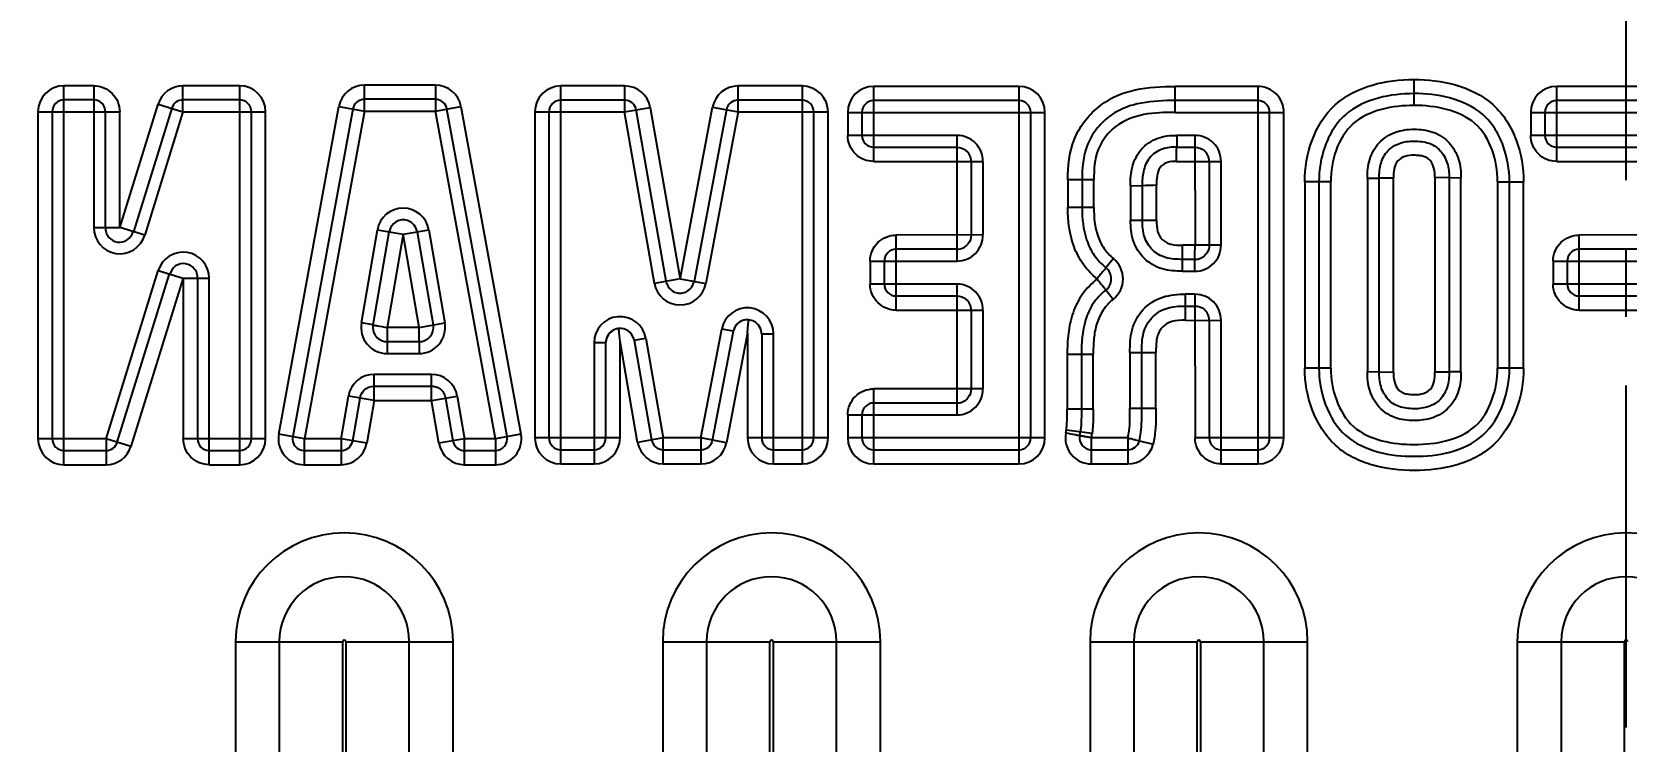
# Model space of a CAD drawing. Header units: millimetres. Extents: x -941 to 1421, y -11614 to -3210.
# Drawn here: x -58.6 to 8.9, y -5944.4 to -5914.4 of the extents above; entities that cross this region are included whole.
import ezdxf

# ---------------------------------------------------------------- set-up
doc = ezdxf.new("R2010")
doc.units = ezdxf.units.MM
doc.header["$LTSCALE"] = 16.335
doc.header["$PDMODE"] = 3
doc.header["$PDSIZE"] = 0.3125
doc.linetypes.add('CENTER', pattern=[0.6, 0.375, -0.075, 0.075, -0.075])
doc.linetypes.add('HIDDEN', pattern=[0.2, 0.1, -0.1])
doc.layers.get('0').update_dxf_attribs({"linetype": 'CONTINUOUS'})
doc.layers.get('Defpoints').update_dxf_attribs({"linetype": 'CONTINUOUS'})
doc.layers.add('DEFAULT_2', color=8, linetype='HIDDEN')
doc.styles.get("Standard").update_dxf_attribs({"font": 'txt', "width": 0.8})
doc.dimstyles.new('ISO-25', dxfattribs={"dimtxt": 8, "dimasz": 6, "dimexe": 0, "dimexo": 0, "dimgap": 0, "dimtad": 1, "dimdsep": 46, "dimtxsty": 'Standard', "dimcen": 0, "dimclrd": 4, "dimclre": 4, "dimclrt": 6, "dimazin": 0, "dimtfac": 1, "dimtofl": 0, "dimtmove": 0, "dimatfit": 3, "dimfxl": 0, "dimarcsym": 0})

# ---------------------------------------------------------------- blocks, each defined once
blk = doc.blocks.new('*D689')
at = {"color": 4, "lineweight": -2}
blk.add_line((8.896, -5804.447), (8.896, -5788.745), dxfattribs=at)
at = {"layer": 'Defpoints', "color": 0}
for p in [(8.896, -5791.145), (8.896, -5804.447), (8.896, -5985.468)]:
    blk.add_point(p, dxfattribs=at)
at = {"color": 6, "insert": (5.896, -5789.945), "char_height": 6, "attachment_point": 5, "rotation": 90}
blk.add_mtext('0', dxfattribs=at)
blk = doc.blocks.new('*D712')
at = {"color": 4, "lineweight": -2}
blk.add_line((-171.504, -5933.468), (-242.241, -5933.468), dxfattribs=at)
at = {"layer": 'Defpoints', "color": 0}
for p in [(-234.241, -5933.468), (-171.504, -5933.468), (8.896, -5985.468)]:
    blk.add_point(p, dxfattribs=at)
at = {"color": 6, "insert": (-238.241, -5930.468), "char_height": 6, "attachment_point": 5}
blk.add_mtext('52', dxfattribs=at)
blk = doc.blocks.new('*D713')
at = {"color": 4, "lineweight": -2}
blk.add_line((-171.504, -5894.463), (-240.641, -5894.463), dxfattribs=at)
at = {"layer": 'Defpoints', "color": 0}
for p in [(-234.241, -5894.463), (-171.504, -5894.463), (8.896, -5985.468)]:
    blk.add_point(p, dxfattribs=at)
at = {"color": 6, "insert": (-237.441, -5891.463), "char_height": 6, "attachment_point": 5}
blk.add_mtext('91', dxfattribs=at)
blk = doc.blocks.new('*D714')
at = {"color": 4, "lineweight": -2}
for p, q in [((-210.241, -5880.468), (-222.241, -5883.468)), ((-186.418, -5880.468), (-210.241, -5880.468)), ((-222.241, -5883.468), (-244.641, -5883.468))]:
    blk.add_line(p, q, dxfattribs=at)
at = {"layer": 'Defpoints', "color": 0}
for p in [(-186.418, -5880.468), (-234.241, -5883.468), (8.896, -5985.468)]:
    blk.add_point(p, dxfattribs=at)
at = {"color": 6, "insert": (-239.441, -5880.468), "char_height": 6, "attachment_point": 5}
blk.add_mtext('105', dxfattribs=at)
blk = doc.blocks.new('*D715')
at = {"color": 4, "lineweight": -2}
for p, q in [((-222.241, -5854.716), (-245.441, -5854.716)), ((-210.241, -5858.468), (-222.241, -5854.716)), ((4.496, -5858.468), (-210.241, -5858.468))]:
    blk.add_line(p, q, dxfattribs=at)
at = {"layer": 'Defpoints', "color": 0}
for p in [(-234.241, -5854.716), (4.496, -5858.468), (8.896, -5985.468)]:
    blk.add_point(p, dxfattribs=at)
at = {"color": 6, "insert": (-239.841, -5851.716), "char_height": 6, "attachment_point": 5}
blk.add_mtext('127', dxfattribs=at)
blk = doc.blocks.new('*D716')
at = {"color": 4, "lineweight": -2}
blk.add_line((-199.503, -5825.468), (-244.641, -5825.468), dxfattribs=at)
at = {"layer": 'Defpoints', "color": 0}
for p in [(-234.241, -5825.468), (-199.503, -5825.468), (8.896, -5985.468)]:
    blk.add_point(p, dxfattribs=at)
at = {"color": 6, "insert": (-239.441, -5822.468), "char_height": 6, "attachment_point": 5}
blk.add_mtext('160', dxfattribs=at)
blk = doc.blocks.new('*D705')
at = {"color": 4, "lineweight": -2}
blk.add_line((-31.104, -5854.068), (-31.104, -5783.945), dxfattribs=at)
at = {"layer": 'Defpoints', "color": 0}
for p in [(-31.104, -5791.145), (-31.104, -5854.068), (8.896, -5985.468)]:
    blk.add_point(p, dxfattribs=at)
at = {"color": 6, "insert": (-34.104, -5787.545), "char_height": 6, "attachment_point": 5, "rotation": 90}
blk.add_mtext('40', dxfattribs=at)
blk = doc.blocks.new('*D706')
at = {"color": 4, "lineweight": -2}
blk.add_line((-71.104, -5854.068), (-71.104, -5783.945), dxfattribs=at)
at = {"layer": 'Defpoints', "color": 0}
for p in [(-71.104, -5791.145), (-71.104, -5854.068), (8.896, -5985.468)]:
    blk.add_point(p, dxfattribs=at)
at = {"color": 6, "insert": (-74.104, -5787.545), "char_height": 6, "attachment_point": 5, "rotation": 90}
blk.add_mtext('80', dxfattribs=at)
blk = doc.blocks.new('*D707')
at = {"color": 4, "lineweight": -2}
blk.add_line((-141.104, -5854.163), (-141.104, -5780.745), dxfattribs=at)
at = {"layer": 'Defpoints', "color": 0}
for p in [(-141.104, -5791.145), (-141.104, -5854.163), (8.896, -5985.468)]:
    blk.add_point(p, dxfattribs=at)
at = {"color": 6, "insert": (-144.104, -5785.945), "char_height": 6, "attachment_point": 5, "rotation": 90}
blk.add_mtext('150', dxfattribs=at)
blk = doc.blocks.new('*D708')
at = {"color": 4, "lineweight": -2}
for p, q in [((-168.604, -5803.145), (-168.604, -5779.945)), ((-167.104, -5815.145), (-168.604, -5803.145)), ((-167.104, -5971.068), (-167.104, -5815.145))]:
    blk.add_line(p, q, dxfattribs=at)
at = {"layer": 'Defpoints', "color": 0}
for p in [(-168.604, -5791.145), (-167.104, -5971.068), (8.896, -5985.468)]:
    blk.add_point(p, dxfattribs=at)
at = {"color": 6, "insert": (-171.604, -5785.545), "char_height": 6, "attachment_point": 5, "rotation": 90}
blk.add_mtext('176', dxfattribs=at)
blk = doc.blocks.new('*D709')
at = {"color": 4, "lineweight": -2}
blk.add_line((-196.104, -5822.298), (-196.104, -5779.145), dxfattribs=at)
at = {"layer": 'Defpoints', "color": 0}
for p in [(-196.104, -5791.145), (-196.104, -5822.298), (8.896, -5985.468)]:
    blk.add_point(p, dxfattribs=at)
at = {"color": 6, "insert": (-199.104, -5785.145), "char_height": 6, "attachment_point": 5, "rotation": 90}
blk.add_mtext('205', dxfattribs=at)
blk = doc.blocks.new('*D845')
at = {"color": 4, "lineweight": -2}
blk.add_line((124.471, -5864.313), (270.119, -5864.313), dxfattribs=at)
at = {"layer": 'Defpoints', "color": 0}
for p in [(124.471, -5864.313), (250.919, -5864.313), (8.896, -5985.468)]:
    blk.add_point(p, dxfattribs=at)
at = {"color": 6, "insert": (260.519, -5861.313), "char_height": 6, "attachment_point": 5}
blk.add_mtext('121.16', dxfattribs=at)
blk = doc.blocks.new('*D846')
at = {"color": 4, "lineweight": -2}
blk.add_line((124.471, -5863.702), (124.471, -5771.834), dxfattribs=at)
at = {"layer": 'Defpoints', "color": 0}
for p in [(124.471, -5792.634), (124.471, -5863.702), (8.896, -5985.468)]:
    blk.add_point(p, dxfattribs=at)
at = {"color": 6, "insert": (121.471, -5782.234), "char_height": 6, "attachment_point": 5, "rotation": 90}
blk.add_mtext('115.58', dxfattribs=at)
blk = doc.blocks.new('*D847')
at = {"color": 4, "lineweight": -2}
blk.add_line((-106.679, -5864.313), (-252.327, -5864.313), dxfattribs=at)
at = {"layer": 'Defpoints', "color": 0}
for p in [(-233.127, -5864.313), (-106.679, -5864.313), (8.896, -5985.468)]:
    blk.add_point(p, dxfattribs=at)
at = {"color": 6, "insert": (-242.727, -5861.313), "char_height": 6, "attachment_point": 5}
blk.add_mtext('121.16', dxfattribs=at)
blk = doc.blocks.new('*D848')
at = {"color": 4, "lineweight": -2}
blk.add_line((-106.679, -5863.702), (-106.679, -5771.834), dxfattribs=at)
at = {"layer": 'Defpoints', "color": 0}
for p in [(-106.679, -5792.634), (-106.679, -5863.702), (8.896, -5985.468)]:
    blk.add_point(p, dxfattribs=at)
at = {"color": 6, "insert": (-109.679, -5782.234), "char_height": 6, "attachment_point": 5, "rotation": 90}
blk.add_mtext('115.58', dxfattribs=at)

msp = doc.modelspace()

# ---------------------------------------------------------------- linework, layer by layer
at = {"color": 1, "linetype": 'CENTER', "ltscale": 2.363514}
msp.add_line((8.896, -6175.468), (8.896, -5795.468), dxfattribs=at)
at = {"color": 7, "linetype": 'Continuous'}
for p, q in [((-57.241, -5932.699), (-57.241, -5916.66)), ((-55.983, -5916.66), (-57.241, -5916.66)), ((-55.983, -5916.66), (-55.983, -5922.662)), ((-52.202, -5917.761), (-52.202, -5916.66)), ((-49.807, -5916.66), (-52.202, -5916.66)), ((-49.807, -5916.66), (-49.807, -5932.699)), ((-44.519, -5917.735), (-44.519, -5916.634)), ((-41.518, -5916.634), (-44.519, -5916.634)), ((-41.518, -5916.634), (-41.518, -5917.735)), ((-36.206, -5932.664), (-36.206, -5916.669)), ((-33.503, -5916.669), (-36.206, -5916.669)), ((-33.503, -5916.669), (-33.503, -5917.77)), ((-28.703, -5917.77), (-28.703, -5916.669)), ((-25.993, -5916.669), (-28.703, -5916.669)), ((-25.993, -5916.669), (-25.993, -5932.664)), ((-0.089, -5916.392), (-0.087, -5917.493)), ((-55.983, -5917.261), (-57.241, -5917.261)), ((-49.807, -5917.261), (-52.202, -5917.261)), ((-41.518, -5917.235), (-44.519, -5917.235)), ((-33.503, -5917.269), (-36.206, -5917.269)), ((-25.993, -5917.269), (-28.703, -5917.269)), ((-22.959, -5919.862), (-22.959, -5916.686)), ((-16.809, -5916.686), (-22.959, -5916.686)), ((-16.809, -5917.287), (-22.959, -5917.287)), ((-16.809, -5916.686), (-16.809, -5932.664)), ((-10.199, -5917.787), (-10.199, -5916.686)), ((-6.698, -5916.686), (-10.199, -5916.686)), ((-6.697, -5917.287), (-10.199, -5917.287)), ((-6.697, -5916.686), (-6.697, -5932.664)), ((5.956, -5919.862), (5.956, -5916.686)), ((12.107, -5916.686), (5.956, -5916.686)), ((12.107, -5917.287), (5.956, -5917.287)), ((-58.342, -5917.761), (-58.342, -5931.598)), ((-58.342, -5917.761), (-54.882, -5917.761)), ((-57.741, -5917.761), (-57.741, -5931.598)), ((-55.482, -5922.662), (-55.482, -5917.761)), ((-54.88, -5922.675), (-53.253, -5917.435)), ((-54.88, -5922.675), (-54.88, -5917.769)), ((-52.68, -5917.613), (-54.299, -5922.841)), ((-52.202, -5917.761), (-53.821, -5922.989)), ((-53.253, -5917.435), (-52.202, -5917.761)), ((-52.202, -5917.761), (-48.706, -5917.761)), ((-49.307, -5931.598), (-49.307, -5917.761)), ((-48.706, -5931.598), (-48.706, -5917.761)), ((-48.146, -5931.399), (-45.601, -5917.536)), ((-45.011, -5917.645), (-47.555, -5931.508)), ((-44.519, -5917.735), (-47.063, -5931.598)), ((-45.601, -5917.536), (-44.519, -5917.735)), ((-44.519, -5917.735), (-41.518, -5917.735)), ((-41.518, -5917.735), (-40.436, -5917.537)), ((-38.975, -5931.598), (-41.518, -5917.735)), ((-38.483, -5931.508), (-41.026, -5917.645)), ((-40.436, -5917.537), (-37.892, -5931.399)), ((-37.307, -5917.77), (-37.307, -5931.563)), ((-37.307, -5917.77), (-33.503, -5917.77)), ((-36.707, -5917.77), (-36.707, -5931.563)), ((-33.503, -5917.77), (-32.418, -5917.581)), ((-32.242, -5925.022), (-33.503, -5917.77)), ((-31.748, -5924.936), (-33.01, -5917.684)), ((-32.418, -5917.581), (-31.153, -5924.839)), ((-31.153, -5924.839), (-29.785, -5917.567)), ((-29.195, -5917.677), (-30.559, -5924.944)), ((-28.703, -5917.77), (-30.067, -5925.036)), ((-29.785, -5917.567), (-28.703, -5917.77)), ((-28.703, -5917.77), (-24.892, -5917.77)), ((-25.492, -5931.563), (-25.492, -5917.77)), ((-24.892, -5931.563), (-24.892, -5917.77)), ((-24.06, -5917.787), (-24.06, -5918.761)), ((-24.06, -5917.787), (-15.708, -5917.787)), ((-23.46, -5917.787), (-23.46, -5918.761)), ((-16.309, -5931.563), (-16.309, -5917.787)), ((-15.708, -5931.563), (-15.708, -5917.787)), ((-10.199, -5917.787), (-5.597, -5917.787)), ((-6.197, -5931.563), (-6.197, -5917.787)), ((-5.597, -5931.563), (-5.597, -5917.787)), ((4.856, -5917.787), (4.856, -5918.761)), ((4.856, -5917.787), (13.208, -5917.787)), ((5.456, -5917.787), (5.456, -5918.761)), ((-19.437, -5918.761), (-24.06, -5918.761)), ((-22.959, -5919.262), (-19.437, -5919.262)), ((-19.437, -5918.761), (-19.437, -5924.081)), ((-10.131, -5919.262), (-9.357, -5919.262)), ((-9.357, -5918.761), (-10.119, -5918.761)), ((-9.357, -5918.761), (-9.354, -5923.405)), ((9.479, -5918.761), (4.856, -5918.761)), ((5.956, -5919.262), (9.479, -5919.262)), ((-22.953, -5919.864), (-18.331, -5919.867)), ((-18.832, -5919.867), (-18.832, -5922.976)), ((-18.331, -5922.976), (-18.331, -5919.867)), ((-10.148, -5919.862), (-8.251, -5919.867)), ((-8.751, -5919.867), (-8.751, -5923.403)), ((-8.251, -5923.402), (-8.251, -5919.867)), ((5.962, -5919.864), (10.585, -5919.867)), ((-14.74, -5920.643), (-14.74, -5921.816)), ((-13.639, -5920.643), (-14.74, -5920.643)), ((-14.139, -5920.643), (-14.139, -5921.816)), ((-13.639, -5921.816), (-13.639, -5920.643)), ((-2.056, -5920.573), (-2.056, -5928.756)), ((-1.556, -5928.764), (-1.556, -5920.566)), ((-0.955, -5928.782), (-0.955, -5920.56)), ((1.402, -5920.563), (0.801, -5920.545)), ((0.801, -5920.548), (0.801, -5928.781)), ((1.402, -5920.563), (1.402, -5928.776)), ((1.902, -5920.57), (1.402, -5920.563)), ((1.902, -5928.769), (1.902, -5920.57)), ((-12.085, -5920.893), (-11.585, -5920.878)), ((-12.085, -5920.893), (-12.085, -5922.349)), ((-11.585, -5922.349), (-11.585, -5920.878)), ((-10.985, -5922.349), (-10.985, -5920.857)), ((-4.71, -5920.727), (-4.71, -5928.612)), ((-3.61, -5920.727), (-4.71, -5920.727)), ((-4.11, -5920.727), (-4.11, -5928.612)), ((-3.61, -5928.612), (-3.61, -5920.727)), ((3.455, -5920.721), (3.455, -5928.607)), ((3.455, -5920.721), (4.556, -5920.721)), ((3.956, -5928.607), (3.956, -5920.721)), ((4.556, -5928.607), (4.556, -5920.721)), ((-13.639, -5921.816), (-14.74, -5921.816)), ((-55.983, -5922.662), (-54.879, -5922.662)), ((-53.821, -5922.989), (-54.876, -5922.662)), ((-12.085, -5922.349), (-10.985, -5922.349)), ((-44.65, -5926.699), (-43.973, -5922.757)), ((-44.157, -5926.784), (-43.48, -5922.842)), ((-43.973, -5922.757), (-42.885, -5922.944)), ((-42.884, -5922.937), (-43.563, -5926.888)), ((-42.205, -5926.888), (-42.884, -5922.937)), ((-42.883, -5922.944), (-41.794, -5922.757)), ((-42.288, -5922.842), (-41.611, -5926.784)), ((-41.794, -5922.757), (-41.117, -5926.699)), ((-22.009, -5926.157), (-22.009, -5922.981)), ((-18.331, -5922.976), (-22.003, -5922.979)), ((-9.885, -5924.508), (-9.886, -5923.407)), ((-8.251, -5923.403), (-9.354, -5923.403)), ((6.907, -5926.157), (6.907, -5922.981)), ((10.585, -5922.976), (6.912, -5922.979)), ((-23.11, -5924.081), (-23.11, -5925.056)), ((-23.11, -5924.081), (-19.437, -5924.081)), ((-22.51, -5924.081), (-22.51, -5925.056)), ((-19.437, -5923.581), (-22.009, -5923.581)), ((-12.812, -5923.971), (-13.127, -5924.36)), ((-9.357, -5924.008), (-9.885, -5924.008)), ((-9.357, -5924.508), (-9.357, -5924.008)), ((5.806, -5924.081), (5.806, -5925.056)), ((5.806, -5924.081), (9.479, -5924.081)), ((6.406, -5924.081), (6.406, -5925.056)), ((9.479, -5923.581), (6.907, -5923.581)), ((-55.461, -5931.598), (-53.251, -5924.478)), ((-54.983, -5931.746), (-52.773, -5924.626)), ((-53.251, -5924.478), (-52.196, -5924.805)), ((-9.885, -5924.508), (-9.357, -5924.508)), ((-52.192, -5924.793), (-54.41, -5931.924)), ((-52.194, -5924.806), (-51.09, -5924.806)), ((-52.192, -5924.793), (-52.192, -5931.59)), ((-51.59, -5924.806), (-51.59, -5931.598)), ((-51.09, -5932.699), (-51.09, -5924.806)), ((-31.154, -5924.833), (-32.242, -5925.022)), ((-31.152, -5924.833), (-30.067, -5925.036)), ((-19.437, -5925.056), (-23.11, -5925.056)), ((-19.437, -5925.056), (-19.437, -5930.589)), ((-12.826, -5925.703), (-13.134, -5925.308)), ((9.479, -5925.056), (5.806, -5925.056)), ((-22.009, -5925.556), (-19.437, -5925.556)), ((-9.762, -5926.583), (-9.762, -5925.482)), ((-9.357, -5925.482), (-9.762, -5925.482)), ((-9.762, -5925.983), (-9.357, -5925.983)), ((-9.357, -5925.482), (-9.353, -5931.558)), ((6.907, -5925.556), (9.479, -5925.556)), ((-44.157, -5926.784), (-44.65, -5926.699)), ((-42.205, -5926.886), (-41.117, -5926.699)), ((-28.303, -5927.117), (-28.268, -5926.748)), ((-28.268, -5926.748), (-28.251, -5926.565)), ((-22.003, -5926.158), (-18.331, -5926.161)), ((-18.832, -5926.161), (-18.832, -5929.484)), ((-18.331, -5929.484), (-18.331, -5926.161)), ((-9.762, -5926.584), (-8.251, -5926.588)), ((-8.751, -5926.588), (-8.751, -5931.563)), ((-8.251, -5932.664), (-8.251, -5926.588)), ((6.912, -5926.158), (10.585, -5926.161)), ((-42.205, -5926.888), (-43.563, -5926.888)), ((-43.56, -5926.888), (-43.56, -5927.991)), ((-33.731, -5927.115), (-33.747, -5926.933)), ((-33.699, -5927.481), (-33.731, -5927.115)), ((-33.099, -5927.43), (-32.606, -5927.344)), ((-33.099, -5927.43), (-32.363, -5931.649)), ((-32.606, -5927.344), (-31.87, -5931.563)), ((-30.272, -5931.563), (-29.393, -5926.958)), ((-29.78, -5931.657), (-28.902, -5927.052)), ((-28.902, -5927.052), (-29.393, -5926.958)), ((-28.303, -5927.117), (-29.19, -5931.77)), ((-28.303, -5927.117), (-28.303, -5931.563)), ((-27.702, -5927.165), (-27.702, -5931.563)), ((-27.702, -5927.165), (-27.202, -5927.165)), ((-27.202, -5932.664), (-27.202, -5927.165)), ((-42.207, -5927.491), (-43.56, -5927.491)), ((-43.56, -5927.991), (-42.207, -5927.991)), ((-42.207, -5927.491), (-42.207, -5927.991)), ((-34.8, -5927.534), (-34.8, -5932.664)), ((-34.3, -5927.534), (-34.8, -5927.534)), ((-34.3, -5931.563), (-34.3, -5927.534)), ((-33.699, -5931.563), (-33.699, -5927.481)), ((-32.955, -5931.753), (-33.699, -5927.481)), ((-14.765, -5928.025), (-14.765, -5930.343)), ((-14.765, -5928.025), (-13.664, -5928.025)), ((-14.164, -5928.025), (-14.164, -5930.343)), ((-13.664, -5930.343), (-13.664, -5928.025)), ((-12.11, -5927.948), (-12.11, -5930.308)), ((-12.11, -5927.948), (-11.009, -5927.948)), ((-11.61, -5930.308), (-11.61, -5927.948)), ((-11.009, -5930.308), (-11.009, -5927.948)), ((-3.61, -5928.612), (-4.71, -5928.612)), ((-2.056, -5928.756), (-1.556, -5928.764)), ((-1.556, -5928.764), (-0.955, -5928.784)), ((4.556, -5928.607), (3.455, -5928.607)), ((-44.11, -5929.976), (-44.11, -5928.873)), ((-41.682, -5928.873), (-44.11, -5928.873)), ((-44.11, -5929.373), (-41.682, -5929.373)), ((-41.682, -5929.976), (-41.682, -5928.873)), ((-22.959, -5932.664), (-22.959, -5929.488)), ((-18.331, -5929.484), (-22.953, -5929.487)), ((-45.51, -5931.598), (-45.2, -5929.792)), ((-44.113, -5929.978), (-45.2, -5929.792)), ((-45.016, -5931.683), (-44.707, -5929.876)), ((-44.112, -5929.976), (-44.425, -5931.784)), ((-44.112, -5929.976), (-41.68, -5929.976)), ((-41.367, -5931.784), (-41.68, -5929.976)), ((-41.679, -5929.978), (-40.592, -5929.792)), ((-41.085, -5929.876), (-40.776, -5931.683)), ((-40.592, -5929.792), (-40.282, -5931.598)), ((-19.437, -5930.089), (-22.959, -5930.089)), ((-24.06, -5930.589), (-24.06, -5931.563)), ((-24.06, -5930.589), (-19.437, -5930.589)), ((-23.46, -5930.589), (-23.46, -5931.563)), ((-13.664, -5930.343), (-14.765, -5930.343)), ((-12.11, -5930.308), (-11.009, -5930.308)), ((-47.063, -5931.598), (-48.146, -5931.399)), ((-37.892, -5931.399), (-38.975, -5931.598)), ((-13.715, -5931.379), (-14.806, -5931.23)), ((-55.461, -5931.598), (-58.342, -5931.598)), ((-57.241, -5932.098), (-55.461, -5932.098)), ((-55.461, -5931.598), (-55.461, -5932.699)), ((-54.41, -5931.924), (-55.461, -5931.598)), ((-48.706, -5931.598), (-52.191, -5931.598)), ((-51.09, -5932.098), (-49.807, -5932.098)), ((-47.063, -5932.699), (-47.063, -5931.598)), ((-45.51, -5931.598), (-47.063, -5931.598)), ((-47.063, -5932.098), (-45.51, -5932.098)), ((-45.51, -5931.598), (-45.51, -5932.699)), ((-44.425, -5931.784), (-45.51, -5931.598)), ((-40.282, -5931.598), (-41.367, -5931.784)), ((-40.282, -5932.699), (-40.282, -5931.598)), ((-38.975, -5931.598), (-40.282, -5931.598)), ((-40.282, -5932.098), (-38.975, -5932.098)), ((-38.975, -5931.598), (-38.975, -5932.699)), ((-33.699, -5931.563), (-37.307, -5931.563)), ((-36.206, -5932.064), (-34.8, -5932.064)), ((-31.87, -5931.563), (-32.955, -5931.753)), ((-31.87, -5932.664), (-31.87, -5931.563)), ((-30.272, -5931.563), (-31.87, -5931.563)), ((-31.87, -5932.064), (-30.272, -5932.064)), ((-30.272, -5931.563), (-30.272, -5932.664)), ((-29.19, -5931.77), (-30.272, -5931.563)), ((-24.892, -5931.563), (-28.303, -5931.563)), ((-27.202, -5932.064), (-25.993, -5932.064)), ((-15.708, -5931.563), (-24.06, -5931.563)), ((-22.959, -5932.064), (-16.809, -5932.064)), ((-13.745, -5932.664), (-13.745, -5931.563)), ((-12.198, -5931.563), (-13.745, -5931.563)), ((-13.745, -5932.064), (-12.198, -5932.064)), ((-12.198, -5931.563), (-12.198, -5932.664)), ((-11.712, -5931.685), (-11.13, -5931.832)), ((-5.597, -5931.563), (-9.352, -5931.563)), ((-8.251, -5932.064), (-6.697, -5932.064)), ((-57.241, -5932.699), (-55.461, -5932.699)), ((-51.09, -5932.699), (-49.807, -5932.699)), ((-47.063, -5932.699), (-45.51, -5932.699)), ((-40.282, -5932.699), (-38.975, -5932.699)), ((-36.206, -5932.664), (-34.8, -5932.664)), ((-31.87, -5932.664), (-30.272, -5932.664)), ((-27.202, -5932.664), (-25.993, -5932.664)), ((-22.959, -5932.664), (-16.809, -5932.664)), ((-13.745, -5932.664), (-12.198, -5932.664)), ((-8.251, -5932.664), (-6.697, -5932.664)), ((-49.98, -5940.19), (-49.98, -6037.675)), ((-49.98, -5940.19), (-45.441, -5940.19)), ((-48.127, -5940.19), (-48.127, -6037.675)), ((-45.441, -6037.675), (-45.441, -5940.19)), ((-45.307, -5940.19), (-45.307, -6037.675)), ((-45.307, -5940.19), (-40.768, -5940.19)), ((-42.621, -6037.675), (-42.621, -5940.19)), ((-40.768, -6037.675), (-40.768, -5940.19)), ((-31.89, -5940.19), (-31.89, -6037.675)), ((-31.89, -5940.19), (-27.351, -5940.19)), ((-30.037, -5940.19), (-30.037, -6037.675)), ((-27.351, -6037.675), (-27.351, -5940.19)), ((-27.217, -5940.19), (-27.217, -6037.675)), ((-27.217, -5940.19), (-22.678, -5940.19)), ((-24.531, -6037.675), (-24.531, -5940.19)), ((-22.678, -6037.675), (-22.678, -5940.19)), ((-13.8, -5940.19), (-13.8, -6037.675)), ((-13.8, -5940.19), (-9.261, -5940.19)), ((-11.947, -5940.19), (-11.947, -6037.675)), ((-9.261, -6037.675), (-9.261, -5940.19)), ((-9.127, -5940.19), (-9.127, -6037.675)), ((-9.127, -5940.19), (-4.588, -5940.19)), ((-6.441, -6037.675), (-6.441, -5940.19)), ((-4.588, -6037.675), (-4.588, -5940.19)), ((4.29, -5940.19), (4.29, -6037.675)), ((4.29, -5940.19), (8.829, -5940.19)), ((6.143, -5940.19), (6.143, -6037.675)), ((8.829, -6037.675), (8.829, -5940.19))]:
    msp.add_line(p, q, dxfattribs=at)
for centre, radius, start, end in [((-57.241, -5917.761), 1.101, 90, 180), ((-52.202, -5917.761), 1.101, 90, 162.78945), ((-49.807, -5917.761), 1.101, 0, 90), ((-44.519, -5917.735), 1.101, 90, 169.60054), ((-41.518, -5917.735), 1.101, 10.39604, 90), ((-36.206, -5917.77), 1.101, 90, 180), ((-33.503, -5917.77), 1.101, 9.85941, 90), ((-28.703, -5917.77), 1.101, 90, 169.36901), ((-25.993, -5917.77), 1.101, 0, 90), ((-57.241, -5917.761), 0.5, 90, 180), ((-55.983, -5917.761), 0.5, 0, 90), ((-52.202, -5917.761), 0.5, 90, 162.78945), ((-49.807, -5917.761), 0.5, 0, 90), ((-44.519, -5917.735), 0.5, 90, 169.60054), ((-41.518, -5917.735), 0.5, 10.39604, 90), ((-36.206, -5917.77), 0.5, 90, 180), ((-33.503, -5917.77), 0.5, 9.85941, 90), ((-28.703, -5917.77), 0.5, 90, 169.36901), ((-25.993, -5917.77), 0.5, 0, 90), ((-22.959, -5917.787), 1.101, 90, 180), ((-22.959, -5917.787), 0.5, 90, 180), ((-16.809, -5917.787), 1.101, 0, 90), ((-16.809, -5917.787), 0.5, 0, 90), ((-6.697, -5917.787), 1.101, 0, 90.00788), ((-6.697, -5917.787), 0.5, 360, 90.0001), ((5.956, -5917.787), 1.101, 90, 180), ((5.956, -5917.787), 0.5, 90, 180), ((-22.959, -5918.761), 0.5, 180, 270.00023), ((-19.437, -5919.867), 1.105, 359.99612, 90.00411), ((-9.357, -5919.867), 1.105, 359.99425, 90.00713), ((5.956, -5918.761), 0.5, 180, 270.00023), ((-19.437, -5919.867), 0.605, 0.00178, 50.75698), ((-9.356, -5919.867), 0.605, 0.00326, 50.71748), ((-15.309, -5805.682), 115.256, 271.85177, 272.15048), ((-42.884, -5922.944), 1.105, 9.73437, 170.26598), ((-54.877, -5922.662), 1.105, 179.993, 342.7958), ((-42.879, -5922.94), 0.602, 78.12748, 90.05181), ((-42.78, -5922.966), 0.703, 162.8698, 169.90809), ((-19.437, -5922.976), 1.105, 269.9927, 0.00628), ((-19.437, -5922.976), 0.605, 270.00338, 320.71443), ((-9.357, -5923.403), 1.105, 269.95986, 0.00592), ((-52.195, -5924.806), 1.105, 359.99307, 162.76454), ((-22.009, -5924.081), 0.5, 90, 180), ((-13.507, -5924.831), 1.105, 307.99371, 51.12219), ((-9.357, -5923.403), 0.605, 269.9748, 320.69604), ((6.907, -5924.081), 0.5, 90, 180), ((-13.506, -5924.831), 0.605, 307.96642, 51.13819), ((-31.153, -5924.832), 1.105, 189.85362, 349.37501), ((-31.158, -5924.836), 0.604, 257.98797, 270.04272), ((-31.251, -5924.811), 0.697, 342.60302, 349.10492), ((-22.009, -5925.056), 0.5, 180, 270), ((-19.437, -5926.161), 1.105, 359.99411, 90.00731), ((6.907, -5925.056), 0.5, 180, 270), ((-28.307, -5927.165), 1.105, 359.99171, 169.20729), ((-19.437, -5926.161), 0.605, 0.00338, 50.71443), ((-9.357, -5926.588), 1.105, 359.9927, 90.0073), ((-9.356, -5926.588), 0.605, 0.00337, 50.71456), ((-43.56, -5926.886), 1.105, 170.24938, 270.00732), ((-43.56, -5926.886), 0.605, 170.24939, 270.0081), ((-42.207, -5926.886), 1.105, 269.99061, 9.74855), ((-42.207, -5926.886), 0.605, 269.99062, 9.74933), ((-33.695, -5927.534), 1.105, 9.88256, 180.00893), ((-28.307, -5927.165), 0.602, 38.55489, 84.55772), ((-32.991, -5927.615), 1.312, 173.49388, 176.47684), ((-33.695, -5927.534), 0.603, 147.30435, 173.52259), ((-33.695, -5927.533), 0.602, 16.33648, 94.9035), ((-34.383, -5927.736), 1.32, 13.42133, 16.37236), ((-27.631, -5927.376), 1.312, 162.69209, 165.6759), ((-28.307, -5927.165), 0.603, 6.44587, 32.54795), ((-29.019, -5927.247), 1.32, 3.52982, 6.4812), ((-44.11, -5929.979), 1.105, 89.99512, 170.27322), ((-41.682, -5929.979), 1.105, 9.72678, 90.00488), ((-19.437, -5929.484), 1.105, 269.9927, 0.00589), ((-22.959, -5930.589), 0.5, 90, 180), ((-19.437, -5929.484), 0.605, 270.00338, 320.71443), ((-47.063, -5931.598), 1.101, 169.60054, 270), ((-47.063, -5931.598), 0.5, 169.60054, 270), ((-38.975, -5931.598), 1.101, 270, 10.39604), ((-38.975, -5931.598), 0.5, 270, 10.39604), ((-13.745, -5931.563), 1.101, 169.51457, 270), ((-17.364, -5930.88), 2.582, 349.22588, 352.21376), ((-13.745, -5931.563), 0.5, 169.58941, 270), ((-17.359, -5930.881), 3.178, 349.26624, 352.2167), ((-17.36, -5930.881), 3.679, 349.31172, 352.21795), ((-57.241, -5931.598), 1.101, 180, 270), ((-57.241, -5931.598), 0.5, 180, 270), ((-55.461, -5931.598), 0.5, 270, 342.75827), ((-55.461, -5931.598), 1.101, 270, 342.75827), ((-51.09, -5931.598), 0.5, 180, 270), ((-49.807, -5931.598), 1.101, 270, 0), ((-49.807, -5931.598), 0.5, 270, 0), ((-45.51, -5931.598), 0.5, 270, 350.26834), ((-45.51, -5931.598), 1.101, 270, 350.26834), ((-40.282, -5931.598), 1.101, 189.73166, 270), ((-40.282, -5931.598), 0.5, 189.73166, 270), ((-36.206, -5931.563), 1.101, 180, 270), ((-36.206, -5931.563), 0.5, 180, 270), ((-34.8, -5931.563), 1.101, 270, 0), ((-34.8, -5931.563), 0.5, 270, 0), ((-31.87, -5931.563), 1.101, 189.89099, 270), ((-31.87, -5931.563), 0.5, 189.89099, 270), ((-30.272, -5931.563), 0.5, 270, 349.19847), ((-30.272, -5931.563), 1.101, 270, 349.19847), ((-27.202, -5931.563), 1.101, 180, 270), ((-27.202, -5931.563), 0.5, 180, 270), ((-25.993, -5931.563), 1.101, 270, 360), ((-25.993, -5931.563), 0.5, 270, 0), ((-22.959, -5931.563), 1.101, 180, 270), ((-22.959, -5931.563), 0.5, 180, 270), ((-16.809, -5931.563), 1.101, 270, 0), ((-16.809, -5931.563), 0.5, 270, 0), ((-12.198, -5931.563), 0.5, 270, 345.91117), ((-12.198, -5931.563), 1.101, 270, 345.89209), ((-8.251, -5931.563), 0.5, 180, 270), ((-6.697, -5931.563), 1.101, 270, 0), ((-6.697, -5931.563), 0.5, 270, 0), ((-45.374, -5940.19), 4.606, 0, 180), ((-27.284, -5940.19), 4.606, 0, 180), ((-9.194, -5940.19), 4.606, 0, 180), ((8.896, -5940.19), 4.606, 0, 180), ((-45.374, -5940.19), 2.753, 0.00013, 179.99987), ((-27.284, -5940.19), 2.753, 0.00013, 179.99987), ((-9.194, -5940.19), 2.753, 0.00013, 179.99987), ((8.896, -5940.19), 2.753, 0.00013, 179.99987), ((-45.374, -5940.19), 0.0669, 0, 180), ((-27.284, -5940.19), 0.0669, 0, 180), ((-9.194, -5940.19), 0.0669, 0, 180), ((8.896, -5940.19), 0.0669, 0, 180)]:
    msp.add_arc(centre, radius, start, end, dxfattribs=at)
for points, knots in [([(-55.983, -5916.66), (-55.839, -5916.66), (-55.548, -5916.718), (-55.181, -5916.965), (-54.937, -5917.334), (-54.88, -5917.625), (-54.88, -5917.769)], [0, 0, 0, 0, 0.25001, 0.499969, 0.749939, 1, 1, 1, 1]), ([(-4.71, -5920.727), (-4.71, -5920.134), (-4.512, -5918.936), (-3.542, -5917.34), (-1.869, -5916.532), (-0.679, -5916.393), (-0.089, -5916.392)], [0, 0, 0, 0, 0.249376, 0.500928, 0.752039, 1, 1, 1, 1]), ([(-0.089, -5916.392), (0.502, -5916.391), (1.696, -5916.526), (3.096, -5917.196), (3.874, -5918.135), (4.4, -5919.22), (4.556, -5920.126), (4.556, -5920.721)], [0, 0, 0, 0, 0.247546, 0.498146, 0.625201, 0.751044, 1, 1, 1, 1]), ([(-14.74, -5920.643), (-14.74, -5920.072), (-14.653, -5919.185), (-14.079, -5918.168), (-13.469, -5917.534), (-12.722, -5917.068), (-11.623, -5916.726), (-10.763, -5916.686), (-10.199, -5916.686)], [0, 0, 0, 0, 0.248847, 0.37502, 0.502161, 0.628818, 0.754444, 1, 1, 1, 1]), ([(-10.199, -5917.287), (-10.673, -5917.287), (-11.4, -5917.315), (-12.352, -5917.568), (-13.021, -5917.946), (-13.568, -5918.495), (-14.077, -5919.377), (-14.139, -5920.151), (-14.139, -5920.643)], [0, 0, 0, 0, 0.239198, 0.364555, 0.493614, 0.622131, 0.751954, 1, 1, 1, 1]), ([(-0.088, -5916.993), (-0.593, -5916.994), (-1.619, -5917.106), (-2.852, -5917.656), (-3.534, -5918.482), (-3.979, -5919.431), (-4.11, -5920.214), (-4.11, -5920.727)], [0, 0, 0, 0, 0.243755, 0.496065, 0.625976, 0.752345, 1, 1, 1, 1]), ([(3.956, -5920.721), (3.956, -5920.207), (3.823, -5919.421), (3.373, -5918.471), (2.685, -5917.647), (1.447, -5917.101), (0.418, -5916.992), (-0.088, -5916.993)], [0, 0, 0, 0, 0.247686, 0.374111, 0.504067, 0.756234, 1, 1, 1, 1]), ([(-10.199, -5917.787), (-10.642, -5917.787), (-11.512, -5917.808), (-12.758, -5918.266), (-13.582, -5919.338), (-13.639, -5920.212), (-13.639, -5920.643)], [0, 0, 0, 0, 0.258719, 0.505508, 0.748741, 1, 1, 1, 1]), ([(-0.087, -5917.493), (-0.548, -5917.494), (-1.454, -5917.592), (-2.751, -5918.152), (-3.466, -5919.371), (-3.61, -5920.271), (-3.61, -5920.727)], [0, 0, 0, 0, 0.255336, 0.502709, 0.747918, 1, 1, 1, 1]), ([(3.455, -5920.721), (3.455, -5920.265), (3.31, -5919.362), (2.587, -5918.143), (1.284, -5917.588), (0.375, -5917.492), (-0.087, -5917.493)], [0, 0, 0, 0, 0.251967, 0.497088, 0.744633, 1, 1, 1, 1]), ([(-2.056, -5920.573), (-2.062, -5920.307), (-2.01, -5919.762), (-1.609, -5919.023), (-0.892, -5918.573), (-0.08, -5918.469), (0.736, -5918.562), (1.448, -5919.021), (1.848, -5919.758), (1.909, -5920.303), (1.902, -5920.57)], [0, 0, 0, 0, 0.123461, 0.249637, 0.375819, 0.500064, 0.623691, 0.750488, 0.876079, 1, 1, 1, 1]), ([(-22.953, -5919.864), (-23.097, -5919.864), (-23.388, -5919.807), (-23.756, -5919.562), (-24.002, -5919.196), (-24.06, -5918.905), (-24.06, -5918.761)], [0, 0, 0, 0, 0.250052, 0.500024, 0.749987, 1, 1, 1, 1]), ([(-12.085, -5920.893), (-12.101, -5920.623), (-12.052, -5920.068), (-11.681, -5919.297), (-10.956, -5918.824), (-10.393, -5918.749), (-10.119, -5918.761)], [0, 0, 0, 0, 0.246534, 0.498191, 0.750224, 1, 1, 1, 1]), ([(-10.131, -5919.262), (-10.337, -5919.251), (-10.77, -5919.301), (-11.333, -5919.675), (-11.569, -5920.279), (-11.597, -5920.686), (-11.585, -5920.878)], [0, 0, 0, 0, 0.248038, 0.512487, 0.768151, 1, 1, 1, 1]), ([(-10.148, -5919.862), (-10.146, -5919.79), (-10.14, -5919.59), (-10.135, -5919.389), (-10.131, -5919.262)], [0, 0, 0, 0, 0.3626, 1, 1, 1, 1]), ([(-10.119, -5918.761), (-10.12, -5918.822), (-10.125, -5918.989), (-10.128, -5919.156), (-10.131, -5919.262)], [0, 0, 0, 0, 0.362607, 1, 1, 1, 1]), ([(-1.556, -5920.566), (-1.561, -5920.352), (-1.521, -5919.938), (-1.234, -5919.38), (-0.7, -5919.052), (-0.18, -5918.989), (0.244, -5919.015), (0.549, -5919.082), (0.82, -5919.211), (1.041, -5919.404), (1.212, -5919.649), (1.376, -5920.03), (1.408, -5920.351), (1.402, -5920.563)], [0, 0, 0, 0, 0.130877, 0.250618, 0.370186, 0.498474, 0.565485, 0.629765, 0.689016, 0.746963, 0.807564, 0.87034, 1, 1, 1, 1]), ([(5.962, -5919.864), (5.819, -5919.864), (5.528, -5919.807), (5.16, -5919.562), (4.913, -5919.196), (4.856, -5918.905), (4.856, -5918.761)], [0, 0, 0, 0, 0.250052, 0.500024, 0.749987, 1, 1, 1, 1]), ([(-10.148, -5919.862), (-10.274, -5919.855), (-10.531, -5919.873), (-10.874, -5920.096), (-10.977, -5920.479), (-10.994, -5920.731), (-10.985, -5920.857)], [0, 0, 0, 0, 0.250128, 0.498934, 0.750101, 1, 1, 1, 1]), ([(0.801, -5920.548), (0.805, -5920.414), (0.788, -5920.155), (0.651, -5919.866), (0.478, -5919.71), (0.314, -5919.643), (0.124, -5919.61), (-0.144, -5919.596), (-0.464, -5919.624), (-0.918, -5919.886), (-0.962, -5920.311), (-0.955, -5920.56)], [0, 0, 0, 0, 0.134643, 0.256951, 0.309807, 0.365409, 0.431675, 0.503185, 0.63541, 0.75001, 1, 1, 1, 1]), ([(-2.056, -5920.573), (-1.943, -5920.572), (-1.793, -5920.572), (-1.627, -5920.567), (-1.572, -5920.568), (-1.556, -5920.566)], [0, 0, 0, 0, 0.677038, 0.899163, 1, 1, 1, 1]), ([(-1.556, -5920.566), (-1.536, -5920.562), (-1.471, -5920.564), (-1.271, -5920.559), (-1.091, -5920.56), (-0.955, -5920.56)], [0, 0, 0, 0, 0.100841, 0.322976, 1, 1, 1, 1]), ([(-13.503, -5924.832), (-13.727, -5924.662), (-14.111, -5924.238), (-14.644, -5923.239), (-14.736, -5922.376), (-14.74, -5921.816)], [0, 0, 0, 0, 0.25041, 0.500843, 1, 1, 1, 1]), ([(-14.139, -5921.816), (-14.139, -5922.274), (-14.067, -5922.989), (-13.654, -5923.85), (-13.315, -5924.208), (-13.127, -5924.36)], [0, 0, 0, 0, 0.486129, 0.742878, 1, 1, 1, 1]), ([(-13.639, -5921.816), (-13.639, -5922.221), (-13.587, -5922.836), (-13.231, -5923.556), (-12.964, -5923.849), (-12.813, -5923.971)], [0, 0, 0, 0, 0.509589, 0.755775, 1, 1, 1, 1]), ([(-55.488, -5922.662), (-55.489, -5922.734), (-55.469, -5922.88), (-55.326, -5923.134), (-55.12, -5923.252), (-54.979, -5923.273)], [0, 0, 0, 0, 0.251883, 0.503642, 1, 1, 1, 1]), ([(-42.485, -5922.493), (-42.489, -5922.489), (-42.505, -5922.474), (-42.52, -5922.46), (-42.53, -5922.449)], [0, 0, 0, 0, 0.302209, 1, 1, 1, 1]), ([(-42.288, -5922.838), (-42.302, -5922.773), (-42.347, -5922.644), (-42.435, -5922.538), (-42.485, -5922.493)], [0, 0, 0, 0, 0.496381, 1, 1, 1, 1]), ([(-9.885, -5924.508), (-10.172, -5924.509), (-10.766, -5924.473), (-11.56, -5924.016), (-12.036, -5923.233), (-12.085, -5922.638), (-12.085, -5922.349)], [0, 0, 0, 0, 0.246532, 0.499754, 0.752378, 1, 1, 1, 1]), ([(-9.885, -5924.008), (-10.125, -5924.008), (-10.588, -5923.989), (-11.196, -5923.644), (-11.556, -5923.048), (-11.585, -5922.585), (-11.585, -5922.349)], [0, 0, 0, 0, 0.264506, 0.500233, 0.739647, 1, 1, 1, 1]), ([(-10.985, -5922.349), (-10.985, -5922.509), (-10.98, -5922.811), (-10.795, -5923.146), (-10.57, -5923.306), (-10.285, -5923.405), (-10.049, -5923.407), (-9.886, -5923.407)], [0, 0, 0, 0, 0.268166, 0.498642, 0.609037, 0.726088, 1, 1, 1, 1]), ([(-54.979, -5923.273), (-54.838, -5923.295), (-54.526, -5923.233), (-54.352, -5922.974), (-54.309, -5922.838)], [0, 0, 0, 0, 0.50198, 1, 1, 1, 1]), ([(-23.11, -5924.081), (-23.11, -5923.938), (-23.052, -5923.647), (-22.806, -5923.28), (-22.438, -5923.036), (-22.147, -5922.979), (-22.003, -5922.979)], [0, 0, 0, 0, 0.250013, 0.499976, 0.749948, 1, 1, 1, 1]), ([(-9.357, -5924.008), (-9.357, -5923.987), (-9.357, -5923.786), (-9.357, -5923.586), (-9.354, -5923.405)], [0, 0, 0, 0, 0.100781, 1, 1, 1, 1]), ([(5.806, -5924.081), (5.806, -5923.938), (5.863, -5923.647), (6.11, -5923.28), (6.478, -5923.036), (6.769, -5922.979), (6.912, -5922.979)], [0, 0, 0, 0, 0.250013, 0.499976, 0.749948, 1, 1, 1, 1]), ([(-52.093, -5924.194), (-52.234, -5924.173), (-52.546, -5924.235), (-52.721, -5924.494), (-52.763, -5924.629)], [0, 0, 0, 0, 0.501973, 1, 1, 1, 1]), ([(-51.584, -5924.806), (-51.584, -5924.734), (-51.603, -5924.588), (-51.746, -5924.334), (-51.953, -5924.216), (-52.093, -5924.194)], [0, 0, 0, 0, 0.251882, 0.503641, 1, 1, 1, 1]), ([(-13.118, -5924.349), (-13.117, -5924.356), (-13.132, -5924.375), (-13.158, -5924.404), (-13.199, -5924.449), (-13.27, -5924.534), (-13.372, -5924.664), (-13.46, -5924.771), (-13.503, -5924.832)], [0, 0, 0, 0, 0.034827, 0.102176, 0.200301, 0.325405, 0.639307, 1, 1, 1, 1]), ([(-22.003, -5926.158), (-22.147, -5926.158), (-22.438, -5926.101), (-22.806, -5925.857), (-23.052, -5925.49), (-23.11, -5925.199), (-23.11, -5925.056)], [0, 0, 0, 0, 0.250052, 0.500024, 0.749987, 1, 1, 1, 1]), ([(-13.503, -5924.832), (-13.729, -5925.024), (-14.157, -5925.446), (-14.557, -5926.257), (-14.74, -5927.134), (-14.765, -5927.728), (-14.765, -5928.025)], [0, 0, 0, 0, 0.249934, 0.499686, 0.74984, 1, 1, 1, 1]), ([(-13.134, -5925.308), (-13.339, -5925.468), (-13.701, -5925.855), (-14.117, -5926.783), (-14.164, -5927.541), (-14.164, -5928.025)], [0, 0, 0, 0, 0.259244, 0.516943, 1, 1, 1, 1]), ([(-13.503, -5924.832), (-13.461, -5924.892), (-13.372, -5924.997), (-13.272, -5925.126), (-13.204, -5925.211), (-13.166, -5925.258), (-13.142, -5925.288), (-13.128, -5925.307), (-13.13, -5925.315)], [0, 0, 0, 0, 0.361333, 0.675156, 0.800108, 0.897927, 0.964918, 1, 1, 1, 1]), ([(6.912, -5926.158), (6.769, -5926.158), (6.478, -5926.101), (6.11, -5925.857), (5.863, -5925.49), (5.806, -5925.199), (5.806, -5925.056)], [0, 0, 0, 0, 0.250052, 0.500024, 0.749987, 1, 1, 1, 1]), ([(-12.826, -5925.703), (-12.988, -5925.829), (-13.273, -5926.144), (-13.541, -5926.724), (-13.653, -5927.366), (-13.664, -5927.803), (-13.664, -5928.025)], [0, 0, 0, 0, 0.241708, 0.487191, 0.739838, 1, 1, 1, 1]), ([(-12.11, -5927.948), (-12.11, -5927.63), (-12.088, -5926.973), (-11.613, -5926.073), (-10.745, -5925.529), (-10.083, -5925.482), (-9.762, -5925.482)], [0, 0, 0, 0, 0.245774, 0.49903, 0.752023, 1, 1, 1, 1]), ([(-11.61, -5927.948), (-11.61, -5927.672), (-11.6, -5927.263), (-11.412, -5926.769), (-11.123, -5926.365), (-10.557, -5926.008), (-10.03, -5925.983), (-9.762, -5925.983)], [0, 0, 0, 0, 0.266428, 0.386614, 0.503722, 0.741695, 1, 1, 1, 1]), ([(-44.157, -5926.784), (-44.093, -5926.797), (-43.894, -5926.827), (-43.696, -5926.864), (-43.562, -5926.888)], [0, 0, 0, 0, 0.323054, 1, 1, 1, 1]), ([(-28.251, -5926.565), (-28.37, -5926.554), (-28.602, -5926.602), (-28.768, -5926.764), (-28.822, -5926.85)], [0, 0, 0, 0, 0.541529, 1, 1, 1, 1]), ([(-9.762, -5926.583), (-9.953, -5926.583), (-10.319, -5926.584), (-10.722, -5926.821), (-10.907, -5927.107), (-10.98, -5927.363), (-11.007, -5927.647), (-11.009, -5927.845), (-11.009, -5927.948)], [0, 0, 0, 0, 0.263496, 0.494252, 0.607398, 0.726321, 0.858443, 1, 1, 1, 1]), ([(-42.207, -5927.491), (-42.205, -5927.426), (-42.208, -5927.225), (-42.206, -5927.024), (-42.205, -5926.888)], [0, 0, 0, 0, 0.323028, 1, 1, 1, 1]), ([(-33.747, -5926.933), (-33.866, -5926.944), (-34.087, -5927.033), (-34.22, -5927.222), (-34.257, -5927.316)], [0, 0, 0, 0, 0.5416, 1, 1, 1, 1]), ([(4.556, -5928.607), (4.556, -5929.201), (4.346, -5930.398), (3.542, -5931.731), (2.538, -5932.418), (1.416, -5932.846), (-0.073, -5933.004), (-1.563, -5932.848), (-2.686, -5932.422), (-3.692, -5931.736), (-4.499, -5930.405), (-4.71, -5929.206), (-4.71, -5928.612)], [0, 0, 0, 0, 0.124494, 0.249928, 0.313396, 0.376217, 0.499928, 0.623624, 0.686446, 0.749941, 0.875468, 1, 1, 1, 1]), ([(-4.11, -5928.612), (-4.11, -5929.126), (-3.929, -5930.168), (-3.093, -5931.576), (-1.61, -5932.247), (-0.074, -5932.387), (1.461, -5932.246), (2.944, -5931.572), (3.776, -5930.161), (3.956, -5929.12), (3.956, -5928.607)], [0, 0, 0, 0, 0.12419, 0.251249, 0.378057, 0.500011, 0.621985, 0.748804, 0.875844, 1, 1, 1, 1]), ([(-3.61, -5928.612), (-3.61, -5929.068), (-3.453, -5929.969), (-2.744, -5931.189), (-1.446, -5931.761), (-0.075, -5931.881), (1.296, -5931.76), (2.594, -5931.186), (3.299, -5929.963), (3.455, -5929.062), (3.455, -5928.607)], [0, 0, 0, 0, 0.125903, 0.248909, 0.37219, 0.499993, 0.627796, 0.751036, 0.874062, 1, 1, 1, 1]), ([(1.902, -5928.769), (1.907, -5929.035), (1.853, -5929.581), (1.448, -5930.317), (0.729, -5930.763), (-0.083, -5930.864), (-0.899, -5930.769), (-1.608, -5930.305), (-2.004, -5929.567), (-2.064, -5929.023), (-2.056, -5928.756)], [0, 0, 0, 0, 0.123492, 0.249684, 0.375851, 0.500051, 0.623713, 0.750521, 0.876086, 1, 1, 1, 1]), ([(1.402, -5928.776), (1.406, -5928.989), (1.365, -5929.403), (1.075, -5929.959), (0.538, -5930.284), (0.018, -5930.344), (-0.405, -5930.317), (-0.71, -5930.249), (-0.98, -5930.119), (-1.2, -5929.924), (-1.369, -5929.679), (-1.532, -5929.296), (-1.563, -5928.975), (-1.556, -5928.764)], [0, 0, 0, 0, 0.130742, 0.250395, 0.370044, 0.498513, 0.565459, 0.629623, 0.688824, 0.746799, 0.80747, 0.870315, 1, 1, 1, 1]), ([(-0.956, -5928.782), (-0.96, -5928.915), (-0.943, -5929.174), (-0.807, -5929.463), (-0.636, -5929.622), (-0.473, -5929.689), (-0.284, -5929.722), (-0.016, -5929.738), (0.304, -5929.711), (0.759, -5929.453), (0.807, -5929.029), (0.801, -5928.781)], [0, 0, 0, 0, 0.134655, 0.257331, 0.310152, 0.365588, 0.431734, 0.503229, 0.635728, 0.750558, 1, 1, 1, 1]), ([(1.402, -5928.776), (1.382, -5928.779), (1.317, -5928.778), (1.117, -5928.782), (0.937, -5928.781), (0.801, -5928.781)], [0, 0, 0, 0, 0.100823, 0.322962, 1, 1, 1, 1]), ([(1.902, -5928.769), (1.789, -5928.771), (1.639, -5928.771), (1.472, -5928.775), (1.418, -5928.774), (1.402, -5928.776)], [0, 0, 0, 0, 0.677058, 0.899186, 1, 1, 1, 1]), ([(-24.06, -5930.589), (-24.06, -5930.446), (-24.002, -5930.155), (-23.756, -5929.788), (-23.388, -5929.544), (-23.097, -5929.487), (-22.953, -5929.487)], [0, 0, 0, 0, 0.250013, 0.499976, 0.749948, 1, 1, 1, 1]), ([(-14.806, -5931.23), (-14.796, -5931.159), (-14.766, -5930.864), (-14.765, -5930.567), (-14.765, -5930.343)], [0, 0, 0, 0, 0.244061, 1, 1, 1, 1]), ([(-14.164, -5930.343), (-14.164, -5930.426), (-14.165, -5930.75), (-14.178, -5931.074), (-14.211, -5931.312)], [0, 0, 0, 0, 0.257541, 1, 1, 1, 1]), ([(-13.664, -5930.343), (-13.664, -5930.429), (-13.665, -5930.774), (-13.68, -5931.121), (-13.715, -5931.379)], [0, 0, 0, 0, 0.246992, 1, 1, 1, 1]), ([(-12.198, -5931.563), (-12.173, -5931.464), (-12.1, -5931.049), (-12.11, -5930.626), (-12.11, -5930.308)], [0, 0, 0, 0, 0.242718, 1, 1, 1, 1]), ([(-11.712, -5931.685), (-11.683, -5931.569), (-11.601, -5931.113), (-11.61, -5930.649), (-11.61, -5930.308)], [0, 0, 0, 0, 0.260184, 1, 1, 1, 1]), ([(-11.009, -5930.308), (-11.009, -5930.433), (-11.008, -5930.942), (-11.037, -5931.458), (-11.13, -5931.832)], [0, 0, 0, 0, 0.24494, 1, 1, 1, 1]), ([(-14.237, -5931.473), (-14.302, -5931.466), (-14.497, -5931.422), (-14.695, -5931.388), (-14.828, -5931.363)], [0, 0, 0, 0, 0.322923, 1, 1, 1, 1]), ([(-13.745, -5931.563), (-13.803, -5931.547), (-13.915, -5931.529), (-14.047, -5931.506), (-14.135, -5931.488), (-14.183, -5931.481), (-14.215, -5931.478), (-14.233, -5931.477), (-14.237, -5931.473)], [0, 0, 0, 0, 0.362388, 0.677073, 0.801741, 0.899069, 0.966009, 1, 1, 1, 1]), ([(-51.09, -5932.699), (-51.234, -5932.699), (-51.525, -5932.641), (-51.892, -5932.394), (-52.136, -5932.025), (-52.192, -5931.734), (-52.192, -5931.59)], [0, 0, 0, 0, 0.25001, 0.499969, 0.749939, 1, 1, 1, 1]), ([(-12.198, -5931.563), (-12.138, -5931.574), (-12.029, -5931.604), (-11.884, -5931.641), (-11.786, -5931.666), (-11.735, -5931.68), (-11.718, -5931.686), (-11.712, -5931.685)], [0, 0, 0, 0, 0.362513, 0.677029, 0.899115, 0.965987, 1, 1, 1, 1]), ([(-8.251, -5932.664), (-8.395, -5932.664), (-8.685, -5932.607), (-9.052, -5932.36), (-9.296, -5931.992), (-9.353, -5931.701), (-9.353, -5931.558)], [0, 0, 0, 0, 0.250013, 0.499976, 0.749948, 1, 1, 1, 1])]:
    msp.add_open_spline(points, degree=3, knots=knots, dxfattribs=at)
for points in [[(-19.437, -5919.262), (-19.301, -5919.262), (-19.159, -5919.313), (-19.054, -5919.398)], [(-9.357, -5919.262), (-9.221, -5919.262), (-9.078, -5919.313), (-8.973, -5919.399)], [(-43.42, -5922.678), (-43.433, -5922.704), (-43.443, -5922.731), (-43.452, -5922.759)], [(-43.12, -5922.388), (-43.247, -5922.443), (-43.361, -5922.552), (-43.42, -5922.678)], [(-42.88, -5922.337), (-42.962, -5922.337), (-43.045, -5922.355), (-43.12, -5922.388)], [(-42.53, -5922.449), (-42.597, -5922.401), (-42.675, -5922.367), (-42.755, -5922.35)], [(-18.832, -5922.976), (-18.832, -5923.112), (-18.883, -5923.254), (-18.968, -5923.359)], [(-9.354, -5923.405), (-9.531, -5923.408), (-9.709, -5923.407), (-9.886, -5923.407)], [(-8.752, -5923.403), (-8.752, -5923.538), (-8.802, -5923.681), (-8.888, -5923.786)], [(-31.751, -5924.933), (-31.737, -5924.998), (-31.715, -5925.063), (-31.682, -5925.121)], [(-31.682, -5925.121), (-31.652, -5925.177), (-31.611, -5925.229), (-31.565, -5925.274)], [(-31.565, -5925.274), (-31.546, -5925.293), (-31.525, -5925.312), (-31.503, -5925.329)], [(-31.503, -5925.329), (-31.438, -5925.376), (-31.362, -5925.409), (-31.283, -5925.426)], [(-31.157, -5925.439), (-31.076, -5925.439), (-30.994, -5925.422), (-30.92, -5925.39)], [(-30.92, -5925.39), (-30.793, -5925.336), (-30.68, -5925.229), (-30.62, -5925.105)], [(-30.62, -5925.105), (-30.606, -5925.078), (-30.595, -5925.049), (-30.586, -5925.019)], [(-19.437, -5925.556), (-19.301, -5925.556), (-19.158, -5925.607), (-19.053, -5925.693)], [(-9.357, -5925.983), (-9.221, -5925.983), (-9.078, -5926.034), (-8.973, -5926.12)], [(-27.708, -5927.098), (-27.721, -5926.987), (-27.766, -5926.876), (-27.836, -5926.789)], [(-34.257, -5927.316), (-34.276, -5927.364), (-34.288, -5927.415), (-34.294, -5927.466)], [(-28.822, -5926.85), (-28.848, -5926.892), (-28.868, -5926.939), (-28.883, -5926.986)], [(-44.54, -5929.553), (-44.431, -5929.443), (-44.266, -5929.373), (-44.11, -5929.373)], [(-41.682, -5929.373), (-41.56, -5929.373), (-41.434, -5929.413), (-41.335, -5929.483)], [(-41.335, -5929.483), (-41.208, -5929.572), (-41.112, -5929.723), (-41.085, -5929.876)], [(-18.832, -5929.484), (-18.832, -5929.619), (-18.883, -5929.762), (-18.968, -5929.867)], [(-44.707, -5929.876), (-44.686, -5929.757), (-44.626, -5929.639), (-44.54, -5929.553)]]:
    msp.add_open_spline(points, degree=3, dxfattribs=at)
at = {"layer": 'DEFAULT_2', "color": 8, "linetype": 'HIDDEN'}
for centre, start, end in [((-42.884, -5922.944), 9.73974, 48.54934), ((-28.307, -5927.165), 84.55772, 162.72017), ((-28.307, -5927.165), 32.54795, 38.55489), ((-33.695, -5927.534), 94.9035, 147.30435)]:
    msp.add_arc(centre, 0.603, start, end, dxfattribs=at)

# ---------------------------------------------------------------- dimensions: what is measured, and where the dimension line sits
for feature_location, offset, dtype, origin, picture, middle in [((-106.67905017, -5863.70150469), (0, 71.067635251), 1, (8.89594983, -5985.467626623), '*D848', (-109.67905017, -5782.233869439)), ((124.47094983, -5863.70150469), (0, 71.067635251), 1, (8.89594983, -5985.467626623), '*D846', (121.47094983, -5782.233869439)), ((-196.104, -5822.298), (0, 31.153), 1, (8.896, -5985.468), '*D709', (-199.104, -5785.145)), ((-167.104, -5971.068), (-1.5, 179.922), 1, (8.896, -5985.468), '*D708', (-171.604, -5785.545)), ((-141.104, -5854.163), (0, 63.018), 1, (8.896, -5985.468), '*D707', (-144.104, -5785.945)), ((-71.104, -5854.068), (0, 62.922), 1, (8.896, -5985.468), '*D706', (-74.104, -5787.545)), ((-31.104, -5854.068), (0, 62.922), 1, (8.896, -5985.468), '*D705', (-34.104, -5787.545)), ((8.89594983, -5804.447097292), (0, 13.301748055), 1, (8.89594983, -5985.467626623), '*D689', (5.89594983, -5789.945349237)), ((-199.503, -5825.468), (-34.738, 0), 0, (8.896, -5985.468), '*D716', (-239.441, -5822.468)), ((4.496, -5858.468), (-238.737, 3.751), 0, (8.896, -5985.468), '*D715', (-239.841, -5851.716)), ((-106.67905017, -5864.312626623), (-126.448238822, 0), 0, (8.89594983, -5985.467626623), '*D847', (-242.727288992, -5861.312626623)), ((124.47094983, -5864.312626623), (126.448238822, 0), 0, (8.89594983, -5985.467626623), '*D845', (260.519188652, -5861.312626623)), ((-186.418, -5880.468), (-47.822, -3), 0, (8.896, -5985.468), '*D714', (-239.441, -5880.468)), ((-171.5041, -5894.4629), (-62.7368, 0), 0, (8.8959, -5985.4676), '*D713', (-237.4409, -5891.4629)), ((-171.504, -5933.468), (-62.737, 0), 0, (8.896, -5985.468), '*D712', (-238.241, -5930.468))]:
    dim = msp.add_ordinate_dim(feature_location=feature_location, offset=offset, dtype=dtype, origin=origin, dimstyle='ISO-25', override={"dimtxt": 6, "dimfxl": 1.25})
    dim.commit()
    dim.dimension.update_dxf_attribs({"geometry": picture, "text_midpoint": middle})

doc.saveas('drawing.dxf')
